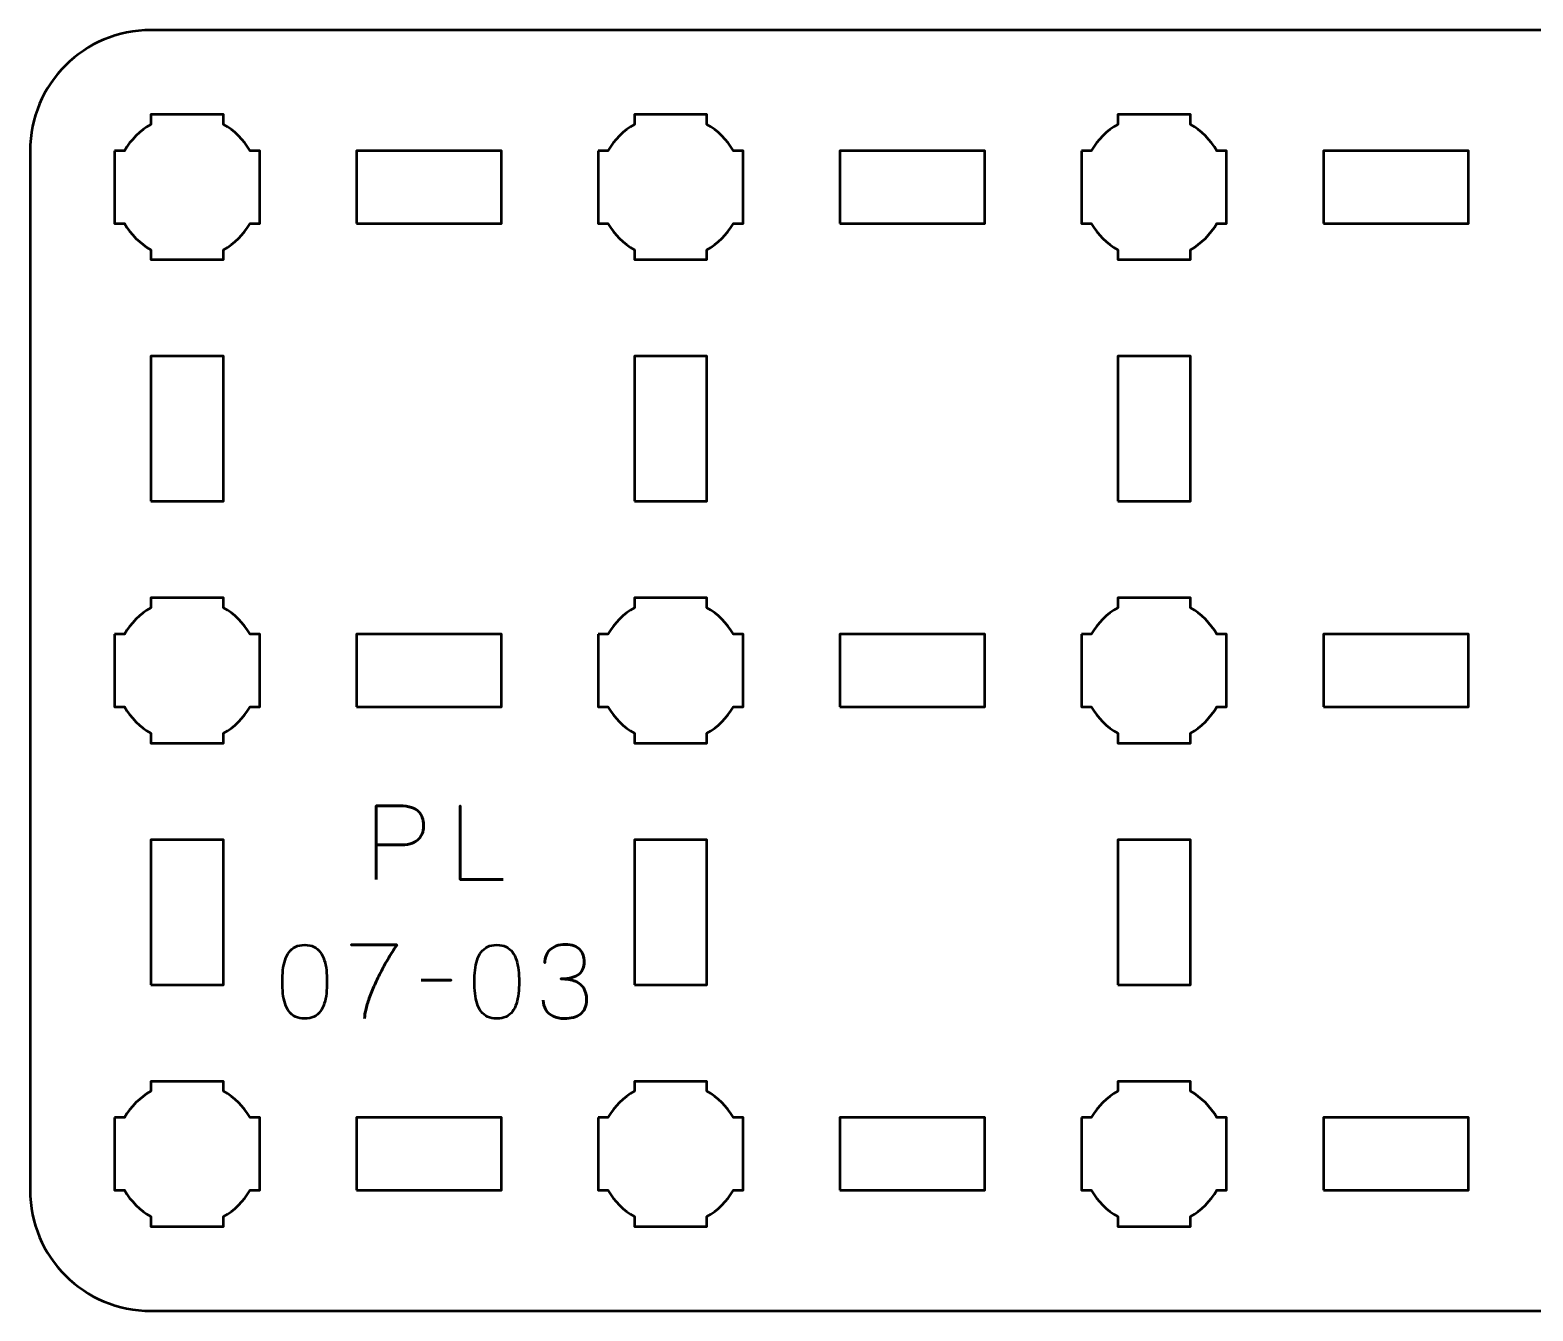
# Model space of a CAD drawing. Header units: centimetres. Extents: x -17.1 to -3.9, y -17.5 to -12.2.
# Drawn here: x -17.15 to -10.93, y -17.5 to -12.2 of the extents above; entities that cross this region are included whole.
import ezdxf

# ---------------------------------------------------------------- set-up
doc = ezdxf.new("R2010")
doc.units = ezdxf.units.CM
doc.header["$MEASUREMENT"] = 0
doc.layers.add('Layer 1', color=7, linetype='Continuous')

msp = doc.modelspace()

# ---------------------------------------------------------------- linework, layer by layer
at = {"layer": 'Layer 1', "color": 250, "lineweight": 53}
for points in [[(-15.8, -13), (-15.2, -13), (-15.2, -12.7), (-15.8, -12.7), (-15.8, -13)], [(-13.8, -13), (-13.2, -13), (-13.2, -12.7), (-13.8, -12.7), (-13.8, -13)], [(-11.8, -13), (-11.2, -13), (-11.2, -12.7), (-11.8, -12.7), (-11.8, -13)], [(-16.65, -14.15), (-16.35, -14.15), (-16.35, -13.55), (-16.65, -13.55), (-16.65, -14.15)], [(-14.65, -14.15), (-14.35, -14.15), (-14.35, -13.55), (-14.65, -13.55), (-14.65, -14.15)], [(-12.65, -14.15), (-12.35, -14.15), (-12.35, -13.55), (-12.65, -13.55), (-12.65, -14.15)], [(-15.8, -15), (-15.2, -15), (-15.2, -14.7), (-15.8, -14.7), (-15.8, -15)], [(-13.8, -15), (-13.2, -15), (-13.2, -14.7), (-13.8, -14.7), (-13.8, -15)], [(-11.8, -15), (-11.2, -15), (-11.2, -14.7), (-11.8, -14.7), (-11.8, -15)], [(-16.65, -16.15), (-16.35, -16.15), (-16.35, -15.55), (-16.65, -15.55), (-16.65, -16.15)], [(-14.65, -16.15), (-14.35, -16.15), (-14.35, -15.55), (-14.65, -15.55), (-14.65, -16.15)], [(-12.65, -16.15), (-12.35, -16.15), (-12.35, -15.55), (-12.65, -15.55), (-12.65, -16.15)], [(-15.8, -17), (-15.2, -17), (-15.2, -16.7), (-15.8, -16.7), (-15.8, -17)], [(-13.8, -17), (-13.2, -17), (-13.2, -16.7), (-13.8, -16.7), (-13.8, -17)], [(-11.8, -17), (-11.2, -17), (-11.2, -16.7), (-11.8, -16.7), (-11.8, -17)]]:
    msp.add_lwpolyline(points, close=True, dxfattribs=at)
msp.add_open_spline([(-17.15, -17), (-17.15, -17), (-17.15, -12.7), (-17.15, -12.7), (-17.15, -12.7), (-17.15, -12.42391), (-16.92609, -12.2), (-16.65, -12.2), (-16.65, -12.2), (-16.65, -12.2), (-4.35, -12.2), (-4.35, -12.2), (-4.35, -12.2), (-4.07391, -12.2), (-3.85, -12.42391), (-3.85, -12.7), (-3.85, -12.7), (-3.85, -12.7), (-3.85, -17), (-3.85, -17), (-3.85, -17), (-3.85, -17.27609), (-4.07391, -17.5), (-4.35, -17.5), (-4.35, -17.5), (-4.35, -17.5), (-16.65, -17.5), (-16.65, -17.5), (-16.65, -17.5), (-16.92609, -17.5), (-17.15, -17.27609), (-17.15, -17)], degree=3, knots=[0, 0, 0, 0, 0.125, 0.125, 0.125, 0.125, 0.25, 0.25, 0.25, 0.25, 0.375, 0.375, 0.375, 0.375, 0.5, 0.5, 0.5, 0.5, 0.625, 0.625, 0.625, 0.625, 0.75, 0.75, 0.75, 0.75, 0.875, 0.875, 0.875, 0.875, 1, 1, 1, 1], dxfattribs=at)
at = {"layer": 'Layer 1', "lineweight": 53}
for points in [[(-16.8, -12.7), (-16.8, -12.7), (-16.75985, -12.7), (-16.75985, -12.7), (-16.75985, -12.7), (-16.7335, -12.65447), (-16.69553, -12.6165), (-16.65, -12.59015), (-16.65, -12.59015), (-16.65, -12.59015), (-16.65, -12.55), (-16.65, -12.55), (-16.65, -12.55), (-16.65, -12.55), (-16.5, -12.55), (-16.5, -12.55), (-16.5, -12.55), (-16.5, -12.55), (-16.35, -12.55), (-16.35, -12.55), (-16.35, -12.55), (-16.35, -12.55), (-16.35, -12.59015), (-16.35, -12.59015), (-16.35, -12.59015), (-16.30447, -12.6165), (-16.2665, -12.65447), (-16.24015, -12.7), (-16.24015, -12.7), (-16.24015, -12.7), (-16.2, -12.7), (-16.2, -12.7), (-16.2, -12.7), (-16.2, -12.7), (-16.2, -12.85), (-16.2, -12.85), (-16.2, -12.85), (-16.2, -12.85), (-16.2, -13), (-16.2, -13), (-16.2, -13), (-16.2, -13), (-16.24015, -13), (-16.24015, -13), (-16.24015, -13), (-16.2665, -13.04553), (-16.30447, -13.0835), (-16.35, -13.10985), (-16.35, -13.10985), (-16.35, -13.10985), (-16.35, -13.15), (-16.35, -13.15), (-16.35, -13.15), (-16.35, -13.15), (-16.5, -13.15), (-16.5, -13.15), (-16.5, -13.15), (-16.5, -13.15), (-16.65, -13.15), (-16.65, -13.15), (-16.65, -13.15), (-16.65, -13.15), (-16.65, -13.10985), (-16.65, -13.10985), (-16.65, -13.10985), (-16.69553, -13.0835), (-16.7335, -13.04553), (-16.75985, -13), (-16.75985, -13), (-16.75985, -13), (-16.8, -13), (-16.8, -13), (-16.8, -13), (-16.8, -13), (-16.8, -12.85), (-16.8, -12.85), (-16.8, -12.85), (-16.8, -12.85), (-16.8, -12.7), (-16.8, -12.7)], [(-14.8, -12.7), (-14.8, -12.7), (-14.75985, -12.7), (-14.75985, -12.7), (-14.75985, -12.7), (-14.7335, -12.65447), (-14.69553, -12.6165), (-14.65, -12.59015), (-14.65, -12.59015), (-14.65, -12.59015), (-14.65, -12.55), (-14.65, -12.55), (-14.65, -12.55), (-14.65, -12.55), (-14.5, -12.55), (-14.5, -12.55), (-14.5, -12.55), (-14.5, -12.55), (-14.35, -12.55), (-14.35, -12.55), (-14.35, -12.55), (-14.35, -12.55), (-14.35, -12.59015), (-14.35, -12.59015), (-14.35, -12.59015), (-14.30447, -12.6165), (-14.2665, -12.65447), (-14.24015, -12.7), (-14.24015, -12.7), (-14.24015, -12.7), (-14.2, -12.7), (-14.2, -12.7), (-14.2, -12.7), (-14.2, -12.7), (-14.2, -12.85), (-14.2, -12.85), (-14.2, -12.85), (-14.2, -12.85), (-14.2, -13), (-14.2, -13), (-14.2, -13), (-14.2, -13), (-14.24015, -13), (-14.24015, -13), (-14.24015, -13), (-14.2665, -13.04553), (-14.30447, -13.0835), (-14.35, -13.10985), (-14.35, -13.10985), (-14.35, -13.10985), (-14.35, -13.15), (-14.35, -13.15), (-14.35, -13.15), (-14.35, -13.15), (-14.5, -13.15), (-14.5, -13.15), (-14.5, -13.15), (-14.5, -13.15), (-14.65, -13.15), (-14.65, -13.15), (-14.65, -13.15), (-14.65, -13.15), (-14.65, -13.10985), (-14.65, -13.10985), (-14.65, -13.10985), (-14.69553, -13.0835), (-14.7335, -13.04553), (-14.75985, -13), (-14.75985, -13), (-14.75985, -13), (-14.8, -13), (-14.8, -13), (-14.8, -13), (-14.8, -13), (-14.8, -12.85), (-14.8, -12.85), (-14.8, -12.85), (-14.8, -12.85), (-14.8, -12.7), (-14.8, -12.7)], [(-12.8, -12.7), (-12.8, -12.7), (-12.75985, -12.7), (-12.75985, -12.7), (-12.75985, -12.7), (-12.7335, -12.65447), (-12.69553, -12.6165), (-12.65, -12.59015), (-12.65, -12.59015), (-12.65, -12.59015), (-12.65, -12.55), (-12.65, -12.55), (-12.65, -12.55), (-12.65, -12.55), (-12.5, -12.55), (-12.5, -12.55), (-12.5, -12.55), (-12.5, -12.55), (-12.35, -12.55), (-12.35, -12.55), (-12.35, -12.55), (-12.35, -12.55), (-12.35, -12.59015), (-12.35, -12.59015), (-12.35, -12.59015), (-12.30447, -12.6165), (-12.2665, -12.65447), (-12.24015, -12.7), (-12.24015, -12.7), (-12.24015, -12.7), (-12.2, -12.7), (-12.2, -12.7), (-12.2, -12.7), (-12.2, -12.7), (-12.2, -12.85), (-12.2, -12.85), (-12.2, -12.85), (-12.2, -12.85), (-12.2, -13), (-12.2, -13), (-12.2, -13), (-12.2, -13), (-12.24015, -13), (-12.24015, -13), (-12.24015, -13), (-12.2665, -13.04553), (-12.30447, -13.0835), (-12.35, -13.10985), (-12.35, -13.10985), (-12.35, -13.10985), (-12.35, -13.15), (-12.35, -13.15), (-12.35, -13.15), (-12.35, -13.15), (-12.5, -13.15), (-12.5, -13.15), (-12.5, -13.15), (-12.5, -13.15), (-12.65, -13.15), (-12.65, -13.15), (-12.65, -13.15), (-12.65, -13.15), (-12.65, -13.10985), (-12.65, -13.10985), (-12.65, -13.10985), (-12.69553, -13.0835), (-12.7335, -13.04553), (-12.75985, -13), (-12.75985, -13), (-12.75985, -13), (-12.8, -13), (-12.8, -13), (-12.8, -13), (-12.8, -13), (-12.8, -12.85), (-12.8, -12.85), (-12.8, -12.85), (-12.8, -12.85), (-12.8, -12.7), (-12.8, -12.7)], [(-16.8, -14.7), (-16.8, -14.7), (-16.75985, -14.7), (-16.75985, -14.7), (-16.75985, -14.7), (-16.7335, -14.65447), (-16.69553, -14.6165), (-16.65, -14.59015), (-16.65, -14.59015), (-16.65, -14.59015), (-16.65, -14.55), (-16.65, -14.55), (-16.65, -14.55), (-16.65, -14.55), (-16.5, -14.55), (-16.5, -14.55), (-16.5, -14.55), (-16.5, -14.55), (-16.35, -14.55), (-16.35, -14.55), (-16.35, -14.55), (-16.35, -14.55), (-16.35, -14.59015), (-16.35, -14.59015), (-16.35, -14.59015), (-16.30447, -14.6165), (-16.2665, -14.65447), (-16.24015, -14.7), (-16.24015, -14.7), (-16.24015, -14.7), (-16.2, -14.7), (-16.2, -14.7), (-16.2, -14.7), (-16.2, -14.7), (-16.2, -14.85), (-16.2, -14.85), (-16.2, -14.85), (-16.2, -14.85), (-16.2, -15), (-16.2, -15), (-16.2, -15), (-16.2, -15), (-16.24015, -15), (-16.24015, -15), (-16.24015, -15), (-16.2665, -15.04553), (-16.30447, -15.0835), (-16.35, -15.10985), (-16.35, -15.10985), (-16.35, -15.10985), (-16.35, -15.15), (-16.35, -15.15), (-16.35, -15.15), (-16.35, -15.15), (-16.5, -15.15), (-16.5, -15.15), (-16.5, -15.15), (-16.5, -15.15), (-16.65, -15.15), (-16.65, -15.15), (-16.65, -15.15), (-16.65, -15.15), (-16.65, -15.10985), (-16.65, -15.10985), (-16.65, -15.10985), (-16.69553, -15.0835), (-16.7335, -15.04553), (-16.75985, -15), (-16.75985, -15), (-16.75985, -15), (-16.8, -15), (-16.8, -15), (-16.8, -15), (-16.8, -15), (-16.8, -14.85), (-16.8, -14.85), (-16.8, -14.85), (-16.8, -14.85), (-16.8, -14.7), (-16.8, -14.7)], [(-14.8, -14.7), (-14.8, -14.7), (-14.75985, -14.7), (-14.75985, -14.7), (-14.75985, -14.7), (-14.7335, -14.65447), (-14.69553, -14.6165), (-14.65, -14.59015), (-14.65, -14.59015), (-14.65, -14.59015), (-14.65, -14.55), (-14.65, -14.55), (-14.65, -14.55), (-14.65, -14.55), (-14.5, -14.55), (-14.5, -14.55), (-14.5, -14.55), (-14.5, -14.55), (-14.35, -14.55), (-14.35, -14.55), (-14.35, -14.55), (-14.35, -14.55), (-14.35, -14.59015), (-14.35, -14.59015), (-14.35, -14.59015), (-14.30447, -14.6165), (-14.2665, -14.65447), (-14.24015, -14.7), (-14.24015, -14.7), (-14.24015, -14.7), (-14.2, -14.7), (-14.2, -14.7), (-14.2, -14.7), (-14.2, -14.7), (-14.2, -14.85), (-14.2, -14.85), (-14.2, -14.85), (-14.2, -14.85), (-14.2, -15), (-14.2, -15), (-14.2, -15), (-14.2, -15), (-14.24015, -15), (-14.24015, -15), (-14.24015, -15), (-14.2665, -15.04553), (-14.30447, -15.0835), (-14.35, -15.10985), (-14.35, -15.10985), (-14.35, -15.10985), (-14.35, -15.15), (-14.35, -15.15), (-14.35, -15.15), (-14.35, -15.15), (-14.5, -15.15), (-14.5, -15.15), (-14.5, -15.15), (-14.5, -15.15), (-14.65, -15.15), (-14.65, -15.15), (-14.65, -15.15), (-14.65, -15.15), (-14.65, -15.10985), (-14.65, -15.10985), (-14.65, -15.10985), (-14.69553, -15.0835), (-14.7335, -15.04553), (-14.75985, -15), (-14.75985, -15), (-14.75985, -15), (-14.8, -15), (-14.8, -15), (-14.8, -15), (-14.8, -15), (-14.8, -14.85), (-14.8, -14.85), (-14.8, -14.85), (-14.8, -14.85), (-14.8, -14.7), (-14.8, -14.7)], [(-12.8, -14.7), (-12.8, -14.7), (-12.75985, -14.7), (-12.75985, -14.7), (-12.75985, -14.7), (-12.7335, -14.65447), (-12.69553, -14.6165), (-12.65, -14.59015), (-12.65, -14.59015), (-12.65, -14.59015), (-12.65, -14.55), (-12.65, -14.55), (-12.65, -14.55), (-12.65, -14.55), (-12.5, -14.55), (-12.5, -14.55), (-12.5, -14.55), (-12.5, -14.55), (-12.35, -14.55), (-12.35, -14.55), (-12.35, -14.55), (-12.35, -14.55), (-12.35, -14.59015), (-12.35, -14.59015), (-12.35, -14.59015), (-12.30447, -14.6165), (-12.2665, -14.65447), (-12.24015, -14.7), (-12.24015, -14.7), (-12.24015, -14.7), (-12.2, -14.7), (-12.2, -14.7), (-12.2, -14.7), (-12.2, -14.7), (-12.2, -14.85), (-12.2, -14.85), (-12.2, -14.85), (-12.2, -14.85), (-12.2, -15), (-12.2, -15), (-12.2, -15), (-12.2, -15), (-12.24015, -15), (-12.24015, -15), (-12.24015, -15), (-12.2665, -15.04553), (-12.30447, -15.0835), (-12.35, -15.10985), (-12.35, -15.10985), (-12.35, -15.10985), (-12.35, -15.15), (-12.35, -15.15), (-12.35, -15.15), (-12.35, -15.15), (-12.5, -15.15), (-12.5, -15.15), (-12.5, -15.15), (-12.5, -15.15), (-12.65, -15.15), (-12.65, -15.15), (-12.65, -15.15), (-12.65, -15.15), (-12.65, -15.10985), (-12.65, -15.10985), (-12.65, -15.10985), (-12.69553, -15.0835), (-12.7335, -15.04553), (-12.75985, -15), (-12.75985, -15), (-12.75985, -15), (-12.8, -15), (-12.8, -15), (-12.8, -15), (-12.8, -15), (-12.8, -14.85), (-12.8, -14.85), (-12.8, -14.85), (-12.8, -14.85), (-12.8, -14.7), (-12.8, -14.7)], [(-16.8, -16.7), (-16.8, -16.7), (-16.75985, -16.7), (-16.75985, -16.7), (-16.75985, -16.7), (-16.7335, -16.65447), (-16.69553, -16.6165), (-16.65, -16.59015), (-16.65, -16.59015), (-16.65, -16.59015), (-16.65, -16.55), (-16.65, -16.55), (-16.65, -16.55), (-16.65, -16.55), (-16.5, -16.55), (-16.5, -16.55), (-16.5, -16.55), (-16.5, -16.55), (-16.35, -16.55), (-16.35, -16.55), (-16.35, -16.55), (-16.35, -16.55), (-16.35, -16.59015), (-16.35, -16.59015), (-16.35, -16.59015), (-16.30447, -16.6165), (-16.2665, -16.65447), (-16.24015, -16.7), (-16.24015, -16.7), (-16.24015, -16.7), (-16.2, -16.7), (-16.2, -16.7), (-16.2, -16.7), (-16.2, -16.7), (-16.2, -16.85), (-16.2, -16.85), (-16.2, -16.85), (-16.2, -16.85), (-16.2, -17), (-16.2, -17), (-16.2, -17), (-16.2, -17), (-16.24015, -17), (-16.24015, -17), (-16.24015, -17), (-16.2665, -17.04553), (-16.30447, -17.0835), (-16.35, -17.10985), (-16.35, -17.10985), (-16.35, -17.10985), (-16.35, -17.15), (-16.35, -17.15), (-16.35, -17.15), (-16.35, -17.15), (-16.5, -17.15), (-16.5, -17.15), (-16.5, -17.15), (-16.5, -17.15), (-16.65, -17.15), (-16.65, -17.15), (-16.65, -17.15), (-16.65, -17.15), (-16.65, -17.10985), (-16.65, -17.10985), (-16.65, -17.10985), (-16.69553, -17.0835), (-16.7335, -17.04553), (-16.75985, -17), (-16.75985, -17), (-16.75985, -17), (-16.8, -17), (-16.8, -17), (-16.8, -17), (-16.8, -17), (-16.8, -16.85), (-16.8, -16.85), (-16.8, -16.85), (-16.8, -16.85), (-16.8, -16.7), (-16.8, -16.7)], [(-14.8, -16.7), (-14.8, -16.7), (-14.75985, -16.7), (-14.75985, -16.7), (-14.75985, -16.7), (-14.7335, -16.65447), (-14.69553, -16.6165), (-14.65, -16.59015), (-14.65, -16.59015), (-14.65, -16.59015), (-14.65, -16.55), (-14.65, -16.55), (-14.65, -16.55), (-14.65, -16.55), (-14.5, -16.55), (-14.5, -16.55), (-14.5, -16.55), (-14.5, -16.55), (-14.35, -16.55), (-14.35, -16.55), (-14.35, -16.55), (-14.35, -16.55), (-14.35, -16.59015), (-14.35, -16.59015), (-14.35, -16.59015), (-14.30447, -16.6165), (-14.2665, -16.65447), (-14.24015, -16.7), (-14.24015, -16.7), (-14.24015, -16.7), (-14.2, -16.7), (-14.2, -16.7), (-14.2, -16.7), (-14.2, -16.7), (-14.2, -16.85), (-14.2, -16.85), (-14.2, -16.85), (-14.2, -16.85), (-14.2, -17), (-14.2, -17), (-14.2, -17), (-14.2, -17), (-14.24015, -17), (-14.24015, -17), (-14.24015, -17), (-14.2665, -17.04553), (-14.30447, -17.0835), (-14.35, -17.10985), (-14.35, -17.10985), (-14.35, -17.10985), (-14.35, -17.15), (-14.35, -17.15), (-14.35, -17.15), (-14.35, -17.15), (-14.5, -17.15), (-14.5, -17.15), (-14.5, -17.15), (-14.5, -17.15), (-14.65, -17.15), (-14.65, -17.15), (-14.65, -17.15), (-14.65, -17.15), (-14.65, -17.10985), (-14.65, -17.10985), (-14.65, -17.10985), (-14.69553, -17.0835), (-14.7335, -17.04553), (-14.75985, -17), (-14.75985, -17), (-14.75985, -17), (-14.8, -17), (-14.8, -17), (-14.8, -17), (-14.8, -17), (-14.8, -16.85), (-14.8, -16.85), (-14.8, -16.85), (-14.8, -16.85), (-14.8, -16.7), (-14.8, -16.7)], [(-12.8, -16.7), (-12.8, -16.7), (-12.75985, -16.7), (-12.75985, -16.7), (-12.75985, -16.7), (-12.7335, -16.65447), (-12.69553, -16.6165), (-12.65, -16.59015), (-12.65, -16.59015), (-12.65, -16.59015), (-12.65, -16.55), (-12.65, -16.55), (-12.65, -16.55), (-12.65, -16.55), (-12.5, -16.55), (-12.5, -16.55), (-12.5, -16.55), (-12.5, -16.55), (-12.35, -16.55), (-12.35, -16.55), (-12.35, -16.55), (-12.35, -16.55), (-12.35, -16.59015), (-12.35, -16.59015), (-12.35, -16.59015), (-12.30447, -16.6165), (-12.2665, -16.65447), (-12.24015, -16.7), (-12.24015, -16.7), (-12.24015, -16.7), (-12.2, -16.7), (-12.2, -16.7), (-12.2, -16.7), (-12.2, -16.7), (-12.2, -16.85), (-12.2, -16.85), (-12.2, -16.85), (-12.2, -16.85), (-12.2, -17), (-12.2, -17), (-12.2, -17), (-12.2, -17), (-12.24015, -17), (-12.24015, -17), (-12.24015, -17), (-12.2665, -17.04553), (-12.30447, -17.0835), (-12.35, -17.10985), (-12.35, -17.10985), (-12.35, -17.10985), (-12.35, -17.15), (-12.35, -17.15), (-12.35, -17.15), (-12.35, -17.15), (-12.5, -17.15), (-12.5, -17.15), (-12.5, -17.15), (-12.5, -17.15), (-12.65, -17.15), (-12.65, -17.15), (-12.65, -17.15), (-12.65, -17.15), (-12.65, -17.10985), (-12.65, -17.10985), (-12.65, -17.10985), (-12.69553, -17.0835), (-12.7335, -17.04553), (-12.75985, -17), (-12.75985, -17), (-12.75985, -17), (-12.8, -17), (-12.8, -17), (-12.8, -17), (-12.8, -17), (-12.8, -16.85), (-12.8, -16.85), (-12.8, -16.85), (-12.8, -16.85), (-12.8, -16.7), (-12.8, -16.7)]]:
    msp.add_open_spline(points, degree=3, knots=[0, 0, 0, 0, 0.05, 0.05, 0.05, 0.05, 0.1, 0.1, 0.1, 0.1, 0.15, 0.15, 0.15, 0.15, 0.2, 0.2, 0.2, 0.2, 0.25, 0.25, 0.25, 0.25, 0.3, 0.3, 0.3, 0.3, 0.35, 0.35, 0.35, 0.35, 0.4, 0.4, 0.4, 0.4, 0.45, 0.45, 0.45, 0.45, 0.5, 0.5, 0.5, 0.5, 0.55, 0.55, 0.55, 0.55, 0.6, 0.6, 0.6, 0.6, 0.65, 0.65, 0.65, 0.65, 0.7, 0.7, 0.7, 0.7, 0.75, 0.75, 0.75, 0.75, 0.8, 0.8, 0.8, 0.8, 0.85, 0.85, 0.85, 0.85, 0.9, 0.9, 0.9, 0.9, 0.95, 0.95, 0.95, 0.95, 1, 1, 1, 1], dxfattribs=at)
at = {"layer": 'Layer 1', "color": 5, "lineweight": 53}
for points, knots in [([(-15.71763, -15.71494), (-15.71763, -15.71494), (-15.71763, -15.40972), (-15.71763, -15.40972), (-15.71763, -15.40972), (-15.71763, -15.40972), (-15.62026, -15.40972), (-15.62026, -15.40972), (-15.62026, -15.40972), (-15.60079, -15.40979), (-15.58478, -15.41198), (-15.57215, -15.41621), (-15.57215, -15.41621), (-15.55959, -15.42037), (-15.54971, -15.42616), (-15.54258, -15.4335), (-15.54258, -15.4335), (-15.53546, -15.44076), (-15.53038, -15.44909), (-15.52727, -15.45847), (-15.52727, -15.45847), (-15.52424, -15.46786), (-15.52248, -15.47766), (-15.52205, -15.48804), (-15.52205, -15.48804), (-15.52156, -15.49841), (-15.52276, -15.50857), (-15.52558, -15.51844), (-15.52558, -15.51844), (-15.52847, -15.52832), (-15.53334, -15.53728), (-15.54033, -15.54533), (-15.54033, -15.54533), (-15.54724, -15.55337), (-15.55662, -15.55979), (-15.56841, -15.56452), (-15.56841, -15.56452), (-15.58019, -15.56931), (-15.59479, -15.57171), (-15.61222, -15.57185), (-15.61222, -15.57185), (-15.61222, -15.57185), (-15.71763, -15.57185), (-15.71763, -15.57185), (-15.71763, -15.57185), (-15.71763, -15.57185), (-15.61222, -15.57185), (-15.61222, -15.57185), (-15.61222, -15.57185), (-15.59515, -15.57171), (-15.58068, -15.56931), (-15.56897, -15.56452), (-15.56897, -15.56452), (-15.55719, -15.55979), (-15.5478, -15.55337), (-15.54075, -15.54533), (-15.54075, -15.54533), (-15.53376, -15.53728), (-15.52875, -15.52832), (-15.52579, -15.51844), (-15.52579, -15.51844), (-15.52283, -15.50857), (-15.52156, -15.49841), (-15.52205, -15.48804), (-15.52205, -15.48804), (-15.52248, -15.47766), (-15.52424, -15.46786), (-15.52741, -15.45847), (-15.52741, -15.45847), (-15.53052, -15.44909), (-15.53574, -15.44076), (-15.54287, -15.4335), (-15.54287, -15.4335), (-15.55006, -15.42616), (-15.55994, -15.42037), (-15.5725, -15.41621), (-15.5725, -15.41621), (-15.58513, -15.41198), (-15.601, -15.40979), (-15.62026, -15.40972), (-15.62026, -15.40972), (-15.62026, -15.40972), (-15.71763, -15.40972), (-15.71763, -15.40972), (-15.71763, -15.40972), (-15.71763, -15.40972), (-15.71763, -15.71494), (-15.71763, -15.71494)], [0, 0, 0, 0, 0.0454545, 0.0454545, 0.0454545, 0.0454545, 0.0909091, 0.0909091, 0.0909091, 0.0909091, 0.1363636, 0.1363636, 0.1363636, 0.1363636, 0.1818182, 0.1818182, 0.1818182, 0.1818182, 0.2272727, 0.2272727, 0.2272727, 0.2272727, 0.2727273, 0.2727273, 0.2727273, 0.2727273, 0.3181818, 0.3181818, 0.3181818, 0.3181818, 0.3636364, 0.3636364, 0.3636364, 0.3636364, 0.4090909, 0.4090909, 0.4090909, 0.4090909, 0.4545455, 0.4545455, 0.4545455, 0.4545455, 0.5, 0.5, 0.5, 0.5, 0.5454545, 0.5454545, 0.5454545, 0.5454545, 0.5909091, 0.5909091, 0.5909091, 0.5909091, 0.6363636, 0.6363636, 0.6363636, 0.6363636, 0.6818182, 0.6818182, 0.6818182, 0.6818182, 0.7272727, 0.7272727, 0.7272727, 0.7272727, 0.7727273, 0.7727273, 0.7727273, 0.7727273, 0.8181818, 0.8181818, 0.8181818, 0.8181818, 0.8636364, 0.8636364, 0.8636364, 0.8636364, 0.9090909, 0.9090909, 0.9090909, 0.9090909, 0.9545455, 0.9545455, 0.9545455, 0.9545455, 1, 1, 1, 1]), ([(-15.19313, -15.71494), (-15.19313, -15.71494), (-15.37135, -15.71494), (-15.37135, -15.71494), (-15.37135, -15.71494), (-15.37135, -15.71494), (-15.37135, -15.40972), (-15.37135, -15.40972), (-15.37135, -15.40972), (-15.37135, -15.40972), (-15.37135, -15.71494), (-15.37135, -15.71494), (-15.37135, -15.71494), (-15.37135, -15.71494), (-15.19313, -15.71494), (-15.19313, -15.71494)], [0, 0, 0, 0, 0.25, 0.25, 0.25, 0.25, 0.5, 0.5, 0.5, 0.5, 0.75, 0.75, 0.75, 0.75, 1, 1, 1, 1]), ([(-16.01396, -16.29025), (-15.99915, -16.29018), (-15.98638, -16.28757), (-15.97572, -16.28249), (-15.97572, -16.28249), (-15.96514, -16.27741), (-15.95632, -16.27014), (-15.94927, -16.2609), (-15.94927, -16.2609), (-15.94228, -16.25159), (-15.93678, -16.24058), (-15.93269, -16.22788), (-15.93269, -16.22788), (-15.92866, -16.21518), (-15.92577, -16.20128), (-15.92415, -16.18604), (-15.92415, -16.18604), (-15.92245, -16.1708), (-15.92161, -16.15478), (-15.92168, -16.13785), (-15.92168, -16.13785), (-15.92161, -16.12099), (-15.92245, -16.10497), (-15.92415, -16.0898), (-15.92415, -16.0898), (-15.92577, -16.07463), (-15.92866, -16.06066), (-15.93269, -16.04796), (-15.93269, -16.04796), (-15.93678, -16.03533), (-15.94228, -16.02433), (-15.94927, -16.01494), (-15.94927, -16.01494), (-15.95632, -16.00563), (-15.96514, -15.99836), (-15.97572, -15.99328), (-15.97572, -15.99328), (-15.98638, -15.98813), (-15.99915, -15.98552), (-16.01396, -15.98545), (-16.01396, -15.98545), (-16.02878, -15.98552), (-16.04155, -15.98813), (-16.05221, -15.99328), (-16.05221, -15.99328), (-16.06279, -15.99836), (-16.07161, -16.00563), (-16.07866, -16.01494), (-16.07866, -16.01494), (-16.08565, -16.02433), (-16.09115, -16.03533), (-16.09524, -16.04796), (-16.09524, -16.04796), (-16.09927, -16.06066), (-16.10216, -16.07463), (-16.10378, -16.0898), (-16.10378, -16.0898), (-16.10547, -16.10497), (-16.10632, -16.12099), (-16.10625, -16.13785), (-16.10625, -16.13785), (-16.10632, -16.15478), (-16.10547, -16.1708), (-16.10378, -16.18604), (-16.10378, -16.18604), (-16.10216, -16.20128), (-16.09927, -16.21518), (-16.09524, -16.22788), (-16.09524, -16.22788), (-16.09115, -16.24058), (-16.08565, -16.25159), (-16.07866, -16.2609), (-16.07866, -16.2609), (-16.07161, -16.27014), (-16.06279, -16.27741), (-16.05221, -16.28249), (-16.05221, -16.28249), (-16.04155, -16.28757), (-16.02878, -16.29018), (-16.01396, -16.29025)], [0, 0, 0, 0, 0.05, 0.05, 0.05, 0.05, 0.1, 0.1, 0.1, 0.1, 0.15, 0.15, 0.15, 0.15, 0.2, 0.2, 0.2, 0.2, 0.25, 0.25, 0.25, 0.25, 0.3, 0.3, 0.3, 0.3, 0.35, 0.35, 0.35, 0.35, 0.4, 0.4, 0.4, 0.4, 0.45, 0.45, 0.45, 0.45, 0.5, 0.5, 0.5, 0.5, 0.55, 0.55, 0.55, 0.55, 0.6, 0.6, 0.6, 0.6, 0.65, 0.65, 0.65, 0.65, 0.7, 0.7, 0.7, 0.7, 0.75, 0.75, 0.75, 0.75, 0.8, 0.8, 0.8, 0.8, 0.85, 0.85, 0.85, 0.85, 0.9, 0.9, 0.9, 0.9, 0.95, 0.95, 0.95, 0.95, 1, 1, 1, 1]), ([(-16.01396, -16.29025), (-15.99915, -16.29018), (-15.98638, -16.28757), (-15.97572, -16.28249), (-15.97572, -16.28249), (-15.96514, -16.27741), (-15.95632, -16.27014), (-15.94927, -16.2609), (-15.94927, -16.2609), (-15.94228, -16.25159), (-15.93678, -16.24058), (-15.93269, -16.22788), (-15.93269, -16.22788), (-15.92866, -16.21518), (-15.92577, -16.20128), (-15.92415, -16.18604), (-15.92415, -16.18604), (-15.92245, -16.1708), (-15.92161, -16.15478), (-15.92168, -16.13785), (-15.92168, -16.13785), (-15.92161, -16.12099), (-15.92245, -16.10497), (-15.92415, -16.0898), (-15.92415, -16.0898), (-15.92577, -16.07463), (-15.92866, -16.06066), (-15.93269, -16.04796), (-15.93269, -16.04796), (-15.93678, -16.03533), (-15.94228, -16.02433), (-15.94927, -16.01494), (-15.94927, -16.01494), (-15.95632, -16.00563), (-15.96514, -15.99836), (-15.97572, -15.99328), (-15.97572, -15.99328), (-15.98638, -15.98813), (-15.99915, -15.98552), (-16.01396, -15.98545), (-16.01396, -15.98545), (-16.02878, -15.98552), (-16.04155, -15.98813), (-16.05221, -15.99328), (-16.05221, -15.99328), (-16.06279, -15.99836), (-16.07161, -16.00563), (-16.07866, -16.01494), (-16.07866, -16.01494), (-16.08565, -16.02433), (-16.09115, -16.03533), (-16.09524, -16.04796), (-16.09524, -16.04796), (-16.09927, -16.06066), (-16.10216, -16.07463), (-16.10378, -16.0898), (-16.10378, -16.0898), (-16.10547, -16.10497), (-16.10632, -16.12099), (-16.10625, -16.13785), (-16.10625, -16.13785), (-16.10632, -16.15478), (-16.10547, -16.1708), (-16.10378, -16.18604), (-16.10378, -16.18604), (-16.10216, -16.20128), (-16.09927, -16.21518), (-16.09524, -16.22788), (-16.09524, -16.22788), (-16.09115, -16.24058), (-16.08565, -16.25159), (-16.07866, -16.2609), (-16.07866, -16.2609), (-16.07161, -16.27014), (-16.06279, -16.27741), (-16.05221, -16.28249), (-16.05221, -16.28249), (-16.04155, -16.28757), (-16.02878, -16.29018), (-16.01396, -16.29025)], [0, 0, 0, 0, 0.05, 0.05, 0.05, 0.05, 0.1, 0.1, 0.1, 0.1, 0.15, 0.15, 0.15, 0.15, 0.2, 0.2, 0.2, 0.2, 0.25, 0.25, 0.25, 0.25, 0.3, 0.3, 0.3, 0.3, 0.35, 0.35, 0.35, 0.35, 0.4, 0.4, 0.4, 0.4, 0.45, 0.45, 0.45, 0.45, 0.5, 0.5, 0.5, 0.5, 0.55, 0.55, 0.55, 0.55, 0.6, 0.6, 0.6, 0.6, 0.65, 0.65, 0.65, 0.65, 0.7, 0.7, 0.7, 0.7, 0.75, 0.75, 0.75, 0.75, 0.8, 0.8, 0.8, 0.8, 0.85, 0.85, 0.85, 0.85, 0.9, 0.9, 0.9, 0.9, 0.95, 0.95, 0.95, 0.95, 1, 1, 1, 1]), ([(-15.76632, -16.29025), (-15.76611, -16.27847), (-15.76406, -16.26485), (-15.76018, -16.24933), (-15.76018, -16.24933), (-15.7563, -16.23374), (-15.75101, -16.21694), (-15.7443, -16.19895), (-15.7443, -16.19895), (-15.7376, -16.18096), (-15.72984, -16.16247), (-15.72109, -16.14335), (-15.72109, -16.14335), (-15.71241, -16.12423), (-15.70303, -16.10533), (-15.69308, -16.08649), (-15.69308, -16.08649), (-15.68313, -16.06765), (-15.67297, -16.04959), (-15.6626, -16.0323), (-15.6626, -16.0323), (-15.65223, -16.01509), (-15.64207, -15.99935), (-15.63212, -15.98503), (-15.63212, -15.98503), (-15.63212, -15.98503), (-15.82135, -15.98503), (-15.82135, -15.98503), (-15.82135, -15.98503), (-15.82135, -15.98503), (-15.63212, -15.98503), (-15.63212, -15.98503), (-15.63212, -15.98503), (-15.64207, -15.99935), (-15.65223, -16.01509), (-15.6626, -16.0323), (-15.6626, -16.0323), (-15.67297, -16.04959), (-15.68313, -16.06765), (-15.69308, -16.08649), (-15.69308, -16.08649), (-15.70303, -16.10533), (-15.71241, -16.12423), (-15.72109, -16.14335), (-15.72109, -16.14335), (-15.72984, -16.16247), (-15.7376, -16.18096), (-15.7443, -16.19895), (-15.7443, -16.19895), (-15.75101, -16.21694), (-15.7563, -16.23374), (-15.76018, -16.24933), (-15.76018, -16.24933), (-15.76406, -16.26485), (-15.76611, -16.27847), (-15.76632, -16.29025)], [0, 0, 0, 0, 0.0714286, 0.0714286, 0.0714286, 0.0714286, 0.1428571, 0.1428571, 0.1428571, 0.1428571, 0.2142857, 0.2142857, 0.2142857, 0.2142857, 0.2857143, 0.2857143, 0.2857143, 0.2857143, 0.3571429, 0.3571429, 0.3571429, 0.3571429, 0.4285714, 0.4285714, 0.4285714, 0.4285714, 0.5, 0.5, 0.5, 0.5, 0.5714286, 0.5714286, 0.5714286, 0.5714286, 0.6428571, 0.6428571, 0.6428571, 0.6428571, 0.7142857, 0.7142857, 0.7142857, 0.7142857, 0.7857143, 0.7857143, 0.7857143, 0.7857143, 0.8571429, 0.8571429, 0.8571429, 0.8571429, 0.9285714, 0.9285714, 0.9285714, 0.9285714, 1, 1, 1, 1]), ([(-15.21937, -16.29025), (-15.20456, -16.29018), (-15.19179, -16.28757), (-15.18113, -16.28249), (-15.18113, -16.28249), (-15.17055, -16.27741), (-15.16173, -16.27014), (-15.15468, -16.2609), (-15.15468, -16.2609), (-15.14769, -16.25159), (-15.14219, -16.24058), (-15.1381, -16.22788), (-15.1381, -16.22788), (-15.13407, -16.21518), (-15.13118, -16.20128), (-15.12956, -16.18604), (-15.12956, -16.18604), (-15.12786, -16.1708), (-15.12702, -16.15478), (-15.12709, -16.13785), (-15.12709, -16.13785), (-15.12702, -16.12099), (-15.12786, -16.10497), (-15.12956, -16.0898), (-15.12956, -16.0898), (-15.13118, -16.07463), (-15.13407, -16.06066), (-15.1381, -16.04796), (-15.1381, -16.04796), (-15.14219, -16.03533), (-15.14769, -16.02433), (-15.15468, -16.01494), (-15.15468, -16.01494), (-15.16173, -16.00563), (-15.17055, -15.99836), (-15.18113, -15.99328), (-15.18113, -15.99328), (-15.19179, -15.98813), (-15.20456, -15.98552), (-15.21937, -15.98545), (-15.21937, -15.98545), (-15.23419, -15.98552), (-15.24696, -15.98813), (-15.25762, -15.99328), (-15.25762, -15.99328), (-15.2682, -15.99836), (-15.27702, -16.00563), (-15.28407, -16.01494), (-15.28407, -16.01494), (-15.29106, -16.02433), (-15.29656, -16.03533), (-15.30065, -16.04796), (-15.30065, -16.04796), (-15.30468, -16.06066), (-15.30757, -16.07463), (-15.30919, -16.0898), (-15.30919, -16.0898), (-15.31088, -16.10497), (-15.31173, -16.12099), (-15.31166, -16.13785), (-15.31166, -16.13785), (-15.31173, -16.15478), (-15.31088, -16.1708), (-15.30919, -16.18604), (-15.30919, -16.18604), (-15.30757, -16.20128), (-15.30468, -16.21518), (-15.30065, -16.22788), (-15.30065, -16.22788), (-15.29656, -16.24058), (-15.29106, -16.25159), (-15.28407, -16.2609), (-15.28407, -16.2609), (-15.27702, -16.27014), (-15.2682, -16.27741), (-15.25762, -16.28249), (-15.25762, -16.28249), (-15.24696, -16.28757), (-15.23419, -16.29018), (-15.21937, -16.29025)], [0, 0, 0, 0, 0.05, 0.05, 0.05, 0.05, 0.1, 0.1, 0.1, 0.1, 0.15, 0.15, 0.15, 0.15, 0.2, 0.2, 0.2, 0.2, 0.25, 0.25, 0.25, 0.25, 0.3, 0.3, 0.3, 0.3, 0.35, 0.35, 0.35, 0.35, 0.4, 0.4, 0.4, 0.4, 0.45, 0.45, 0.45, 0.45, 0.5, 0.5, 0.5, 0.5, 0.55, 0.55, 0.55, 0.55, 0.6, 0.6, 0.6, 0.6, 0.65, 0.65, 0.65, 0.65, 0.7, 0.7, 0.7, 0.7, 0.75, 0.75, 0.75, 0.75, 0.8, 0.8, 0.8, 0.8, 0.85, 0.85, 0.85, 0.85, 0.9, 0.9, 0.9, 0.9, 0.95, 0.95, 0.95, 0.95, 1, 1, 1, 1]), ([(-15.21937, -16.29025), (-15.20456, -16.29018), (-15.19179, -16.28757), (-15.18113, -16.28249), (-15.18113, -16.28249), (-15.17055, -16.27741), (-15.16173, -16.27014), (-15.15468, -16.2609), (-15.15468, -16.2609), (-15.14769, -16.25159), (-15.14219, -16.24058), (-15.1381, -16.22788), (-15.1381, -16.22788), (-15.13407, -16.21518), (-15.13118, -16.20128), (-15.12956, -16.18604), (-15.12956, -16.18604), (-15.12786, -16.1708), (-15.12702, -16.15478), (-15.12709, -16.13785), (-15.12709, -16.13785), (-15.12702, -16.12099), (-15.12786, -16.10497), (-15.12956, -16.0898), (-15.12956, -16.0898), (-15.13118, -16.07463), (-15.13407, -16.06066), (-15.1381, -16.04796), (-15.1381, -16.04796), (-15.14219, -16.03533), (-15.14769, -16.02433), (-15.15468, -16.01494), (-15.15468, -16.01494), (-15.16173, -16.00563), (-15.17055, -15.99836), (-15.18113, -15.99328), (-15.18113, -15.99328), (-15.19179, -15.98813), (-15.20456, -15.98552), (-15.21937, -15.98545), (-15.21937, -15.98545), (-15.23419, -15.98552), (-15.24696, -15.98813), (-15.25762, -15.99328), (-15.25762, -15.99328), (-15.2682, -15.99836), (-15.27702, -16.00563), (-15.28407, -16.01494), (-15.28407, -16.01494), (-15.29106, -16.02433), (-15.29656, -16.03533), (-15.30065, -16.04796), (-15.30065, -16.04796), (-15.30468, -16.06066), (-15.30757, -16.07463), (-15.30919, -16.0898), (-15.30919, -16.0898), (-15.31088, -16.10497), (-15.31173, -16.12099), (-15.31166, -16.13785), (-15.31166, -16.13785), (-15.31173, -16.15478), (-15.31088, -16.1708), (-15.30919, -16.18604), (-15.30919, -16.18604), (-15.30757, -16.20128), (-15.30468, -16.21518), (-15.30065, -16.22788), (-15.30065, -16.22788), (-15.29656, -16.24058), (-15.29106, -16.25159), (-15.28407, -16.2609), (-15.28407, -16.2609), (-15.27702, -16.27014), (-15.2682, -16.27741), (-15.25762, -16.28249), (-15.25762, -16.28249), (-15.24696, -16.28757), (-15.23419, -16.29018), (-15.21937, -16.29025)], [0, 0, 0, 0, 0.05, 0.05, 0.05, 0.05, 0.1, 0.1, 0.1, 0.1, 0.15, 0.15, 0.15, 0.15, 0.2, 0.2, 0.2, 0.2, 0.25, 0.25, 0.25, 0.25, 0.3, 0.3, 0.3, 0.3, 0.35, 0.35, 0.35, 0.35, 0.4, 0.4, 0.4, 0.4, 0.45, 0.45, 0.45, 0.45, 0.5, 0.5, 0.5, 0.5, 0.55, 0.55, 0.55, 0.55, 0.6, 0.6, 0.6, 0.6, 0.65, 0.65, 0.65, 0.65, 0.7, 0.7, 0.7, 0.7, 0.75, 0.75, 0.75, 0.75, 0.8, 0.8, 0.8, 0.8, 0.85, 0.85, 0.85, 0.85, 0.9, 0.9, 0.9, 0.9, 0.95, 0.95, 0.95, 0.95, 1, 1, 1, 1]), ([(-15.02676, -16.21363), (-15.02669, -16.22887), (-15.02316, -16.24213), (-15.01618, -16.25363), (-15.01618, -16.25363), (-15.00919, -16.26506), (-14.99924, -16.27402), (-14.98626, -16.28044), (-14.98626, -16.28044), (-14.97328, -16.28686), (-14.95769, -16.29011), (-14.93955, -16.29025), (-14.93955, -16.29025), (-14.92594, -16.29025), (-14.91359, -16.28884), (-14.90237, -16.28588), (-14.90237, -16.28588), (-14.89122, -16.28291), (-14.88163, -16.27833), (-14.87351, -16.27205), (-14.87351, -16.27205), (-14.8654, -16.26577), (-14.85919, -16.25765), (-14.85475, -16.24778), (-14.85475, -16.24778), (-14.85037, -16.23783), (-14.84819, -16.2259), (-14.84812, -16.21193), (-14.84812, -16.21193), (-14.84804, -16.19331), (-14.85185, -16.17757), (-14.8594, -16.1648), (-14.8594, -16.1648), (-14.86695, -16.15203), (-14.87867, -16.14244), (-14.8944, -16.13588), (-14.8944, -16.13588), (-14.91013, -16.12931), (-14.93031, -16.126), (-14.95479, -16.126), (-14.95479, -16.126), (-14.93652, -16.12607), (-14.92121, -16.12438), (-14.90872, -16.12092), (-14.90872, -16.12092), (-14.8963, -16.11746), (-14.88636, -16.11259), (-14.87888, -16.10624), (-14.87888, -16.10624), (-14.8714, -16.09996), (-14.86597, -16.09248), (-14.86272, -16.08388), (-14.86272, -16.08388), (-14.8594, -16.07534), (-14.85778, -16.06596), (-14.85785, -16.05573), (-14.85785, -16.05573), (-14.85778, -16.04549), (-14.85919, -16.03604), (-14.86201, -16.02729), (-14.86201, -16.02729), (-14.86477, -16.01854), (-14.86928, -16.01085), (-14.87542, -16.00429), (-14.87542, -16.00429), (-14.88156, -15.99773), (-14.88967, -15.99258), (-14.89962, -15.98891), (-14.89962, -15.98891), (-14.90964, -15.98524), (-14.92185, -15.98341), (-14.93617, -15.98334), (-14.93617, -15.98334), (-14.95042, -15.98341), (-14.96291, -15.98552), (-14.97349, -15.98962), (-14.97349, -15.98962), (-14.98415, -15.99371), (-14.99289, -15.99928), (-14.99995, -16.00641), (-14.99995, -16.00641), (-15.00693, -16.01353), (-15.01216, -16.02165), (-15.01561, -16.03082), (-15.01561, -16.03082), (-15.01914, -16.03999), (-15.02083, -16.04973), (-15.02083, -16.05996), (-15.02083, -16.05996), (-15.02083, -16.04973), (-15.01914, -16.03999), (-15.01561, -16.03082), (-15.01561, -16.03082), (-15.01216, -16.02165), (-15.00693, -16.01353), (-14.99995, -16.00641), (-14.99995, -16.00641), (-14.99289, -15.99928), (-14.98415, -15.99371), (-14.97349, -15.98962), (-14.97349, -15.98962), (-14.96291, -15.98552), (-14.95042, -15.98341), (-14.93617, -15.98334), (-14.93617, -15.98334), (-14.92185, -15.98341), (-14.90964, -15.98524), (-14.89962, -15.98891), (-14.89962, -15.98891), (-14.88967, -15.99258), (-14.88156, -15.99773), (-14.87542, -16.00429), (-14.87542, -16.00429), (-14.86928, -16.01085), (-14.86477, -16.01854), (-14.86201, -16.02729), (-14.86201, -16.02729), (-14.85919, -16.03604), (-14.85778, -16.04549), (-14.85785, -16.05573), (-14.85785, -16.05573), (-14.85778, -16.06596), (-14.8594, -16.07534), (-14.86272, -16.08388), (-14.86272, -16.08388), (-14.86597, -16.09248), (-14.8714, -16.09996), (-14.87888, -16.10624), (-14.87888, -16.10624), (-14.88636, -16.11259), (-14.8963, -16.11746), (-14.90872, -16.12092), (-14.90872, -16.12092), (-14.92121, -16.12438), (-14.93652, -16.12607), (-14.95479, -16.126), (-14.95479, -16.126), (-14.93031, -16.126), (-14.91013, -16.12931), (-14.8944, -16.13588), (-14.8944, -16.13588), (-14.87867, -16.14244), (-14.86695, -16.15203), (-14.8594, -16.1648), (-14.8594, -16.1648), (-14.85185, -16.17757), (-14.84804, -16.19331), (-14.84812, -16.21193), (-14.84812, -16.21193), (-14.84819, -16.2259), (-14.85037, -16.23783), (-14.85475, -16.24778), (-14.85475, -16.24778), (-14.85919, -16.25765), (-14.8654, -16.26577), (-14.87351, -16.27205), (-14.87351, -16.27205), (-14.88163, -16.27833), (-14.89122, -16.28291), (-14.90237, -16.28588), (-14.90237, -16.28588), (-14.91359, -16.28884), (-14.92594, -16.29025), (-14.93955, -16.29025), (-14.93955, -16.29025), (-14.95769, -16.29011), (-14.97328, -16.28686), (-14.98626, -16.28044), (-14.98626, -16.28044), (-14.99924, -16.27402), (-15.00919, -16.26506), (-15.01618, -16.25363), (-15.01618, -16.25363), (-15.02316, -16.24213), (-15.02669, -16.22887), (-15.02676, -16.21363)], [0, 0, 0, 0, 0.0227273, 0.0227273, 0.0227273, 0.0227273, 0.0454545, 0.0454545, 0.0454545, 0.0454545, 0.0681818, 0.0681818, 0.0681818, 0.0681818, 0.0909091, 0.0909091, 0.0909091, 0.0909091, 0.1136364, 0.1136364, 0.1136364, 0.1136364, 0.1363636, 0.1363636, 0.1363636, 0.1363636, 0.1590909, 0.1590909, 0.1590909, 0.1590909, 0.1818182, 0.1818182, 0.1818182, 0.1818182, 0.2045455, 0.2045455, 0.2045455, 0.2045455, 0.2272727, 0.2272727, 0.2272727, 0.2272727, 0.25, 0.25, 0.25, 0.25, 0.2727273, 0.2727273, 0.2727273, 0.2727273, 0.2954545, 0.2954545, 0.2954545, 0.2954545, 0.3181818, 0.3181818, 0.3181818, 0.3181818, 0.3409091, 0.3409091, 0.3409091, 0.3409091, 0.3636364, 0.3636364, 0.3636364, 0.3636364, 0.3863636, 0.3863636, 0.3863636, 0.3863636, 0.4090909, 0.4090909, 0.4090909, 0.4090909, 0.4318182, 0.4318182, 0.4318182, 0.4318182, 0.4545455, 0.4545455, 0.4545455, 0.4545455, 0.4772727, 0.4772727, 0.4772727, 0.4772727, 0.5, 0.5, 0.5, 0.5, 0.5227273, 0.5227273, 0.5227273, 0.5227273, 0.5454545, 0.5454545, 0.5454545, 0.5454545, 0.5681818, 0.5681818, 0.5681818, 0.5681818, 0.5909091, 0.5909091, 0.5909091, 0.5909091, 0.6136364, 0.6136364, 0.6136364, 0.6136364, 0.6363636, 0.6363636, 0.6363636, 0.6363636, 0.6590909, 0.6590909, 0.6590909, 0.6590909, 0.6818182, 0.6818182, 0.6818182, 0.6818182, 0.7045455, 0.7045455, 0.7045455, 0.7045455, 0.7272727, 0.7272727, 0.7272727, 0.7272727, 0.75, 0.75, 0.75, 0.75, 0.7727273, 0.7727273, 0.7727273, 0.7727273, 0.7954545, 0.7954545, 0.7954545, 0.7954545, 0.8181818, 0.8181818, 0.8181818, 0.8181818, 0.8409091, 0.8409091, 0.8409091, 0.8409091, 0.8636364, 0.8636364, 0.8636364, 0.8636364, 0.8863636, 0.8863636, 0.8863636, 0.8863636, 0.9090909, 0.9090909, 0.9090909, 0.9090909, 0.9318182, 0.9318182, 0.9318182, 0.9318182, 0.9545455, 0.9545455, 0.9545455, 0.9545455, 0.9772727, 0.9772727, 0.9772727, 0.9772727, 1, 1, 1, 1]), ([(-15.53179, -16.13065), (-15.53179, -16.13065), (-15.4086, -16.13065), (-15.4086, -16.13065), (-15.4086, -16.13065), (-15.4086, -16.13065), (-15.53179, -16.13065), (-15.53179, -16.13065)], [0, 0, 0, 0, 0.5, 0.5, 0.5, 0.5, 1, 1, 1, 1])]:
    msp.add_open_spline(points, degree=3, knots=knots, dxfattribs=at)

doc.saveas('drawing.dxf')
